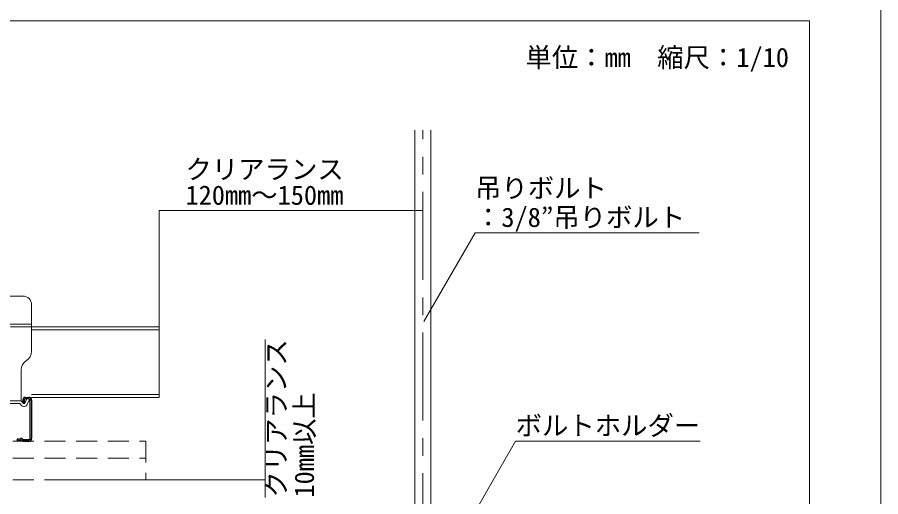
# Model space of a CAD drawing. Units: millimetres on the paper, enlarged 40 times, with parts at other scales. Extents: x -7800 to 7800, y -5578 to 5491.
# Drawn here: x 5835 to 7800, y -3482 to -2391 of the extents above; entities that cross this region are included whole.
import ezdxf
from ezdxf.enums import TextEntityAlignment as Align

# ---------------------------------------------------------------- set-up
doc = ezdxf.new("R2010")
doc.units = ezdxf.units.MM
doc.header["$LTSCALE"] = 40
doc.linetypes.add('CHAIN1', pattern=[8, 5, -1, 1, -1])
doc.linetypes.add('DASHED1', pattern=[1.8, 1.2, -0.6])
for name, color, linetype, lineweight in [('7-0_中心線', 4, 'CHAIN1', 9), ('7-1_吊り材', 7, 'Continuous', 18), ('7-2_野縁受け', 3, 'Continuous', 18), ('7-3_野縁', 2, 'Continuous', 25), ('7-5_寸法', 7, 'Continuous', 9), ('7-6_文字', 7, 'Continuous', 18), ('7-A_クリップ', 7, 'Continuous', 18), ('7-C_パネル', 7, 'DASHED1', 18), ('F-2_太線１', 3, 'Continuous', 18)]:
    doc.layers.add(name, color=color, linetype=linetype, lineweight=lineweight)
doc.styles.add('ＭＳ ゴシック', font='')
doc.styles.get('ＭＳ ゴシック').set_extended_font_data('MS Gothic')

msp = doc.modelspace()

# ---------------------------------------------------------------- linework, layer by layer
at = {"layer": '7-0_中心線'}
msp.add_line((6758.12, -4268.67), (6758.12, -2648.5), dxfattribs=at)
at = {"layer": '7-1_吊り材'}
for p, q in [((6740.12, -3611.04), (6740.12, -2648.5)), ((6776.12, -3611.04), (6776.12, -2648.5))]:
    msp.add_line(p, q, dxfattribs=at)
at = {"layer": '7-2_野縁受け'}
for p, q in [((5867.98, -3095.87), (6158.12, -3095.87)), ((5867.98, -3102.27), (6158.12, -3102.27)), ((6158.12, -3095.87), (6158.12, -3255.87)), ((5867.97, -3249.47), (6158.12, -3249.47)), ((5867.98, -3255.87), (6158.12, -3255.87))]:
    msp.add_line(p, q, dxfattribs=at)
at = {"layer": '7-3_野縁'}
for p, q in [((5854.38, -3255.87), (5861.58, -3255.87)), ((5861.58, -3259.07), (5854.38, -3259.07)), ((5847.98, -3262.27), (5847.98, -3267.87)), ((5851.18, -3267.87), (5847.98, -3267.87)), ((5851.18, -3262.27), (5851.18, -3267.87)), ((5864.78, -3349.47), (5864.78, -3262.27)), ((5867.98, -3262.27), (5867.98, -3349.47)), ((5844.01, -3351.87), (5846.84, -3354.7)), ((5844.01, -3351.87), (5846.84, -3354.7)), ((5845.42, -3349.25), (5848.25, -3352.08)), ((5861.58, -3352.67), (5849.66, -3352.67)), ((5849.66, -3355.87), (5864.01, -3355.87)), ((5861.58, -3355.87), (5849.66, -3355.87))]:
    msp.add_line(p, q, dxfattribs=at)
for centre, radius, start, end in [((5854.38, -3262.27), 6.4, 90, 180), ((5854.38, -3262.27), 3.2, 90, 180), ((5861.58, -3262.27), 6.4, 0, 90), ((5861.58, -3262.27), 3.2, 0, 90), ((5839.01, -3346.62), 7.25, 226.39719, 313.60283), ((5839.01, -3345.42), 5.25, 226.39719, 313.60283), ((5844.01, -3350.67), 2, 45, 133.60283), ((5849.66, -3351.87), 4, 225, 270), ((5849.66, -3351.87), 4, 225.00002, 270), ((5849.66, -3350.67), 2, 225.00002, 270), ((5861.58, -3349.47), 3.2, 270, 0), ((5861.58, -3349.47), 6.4, 270, 0)]:
    msp.add_arc(centre, radius, start, end, dxfattribs=at)
at = {"layer": '7-5_寸法', "color": 4}
msp.add_line((6399.35, -3124.38), (6399.35, -3443.87), dxfattribs=at)
for points in [[(6758.12, -2831.15), (6158.12, -2831.15), (6158.12, -3105.65)], [(5912.14, -3443.87), (6399.35, -3443.87), (6399.35, -3483.87)]]:
    msp.add_lwpolyline(points, dxfattribs=at)
at = {"layer": '7-6_文字'}
for p, q in [((6876.92, -2881.53), (6760.22, -3083.66)), ((7386.92, -2881.53), (6876.92, -2881.53)), ((6969.26, -3355.22), (6796.23, -3654.92)), ((6969.26, -3355.22), (7389.26, -3355.22))]:
    msp.add_line(p, q, dxfattribs=at)
at = {"layer": '7-A_クリップ'}
for p, q in [((5847.98, -3025.47), (5767.98, -3025.47)), ((5867.98, -3045.47), (5867.98, -3151.88)), ((5867.98, -3089.47), (5767.98, -3089.47)), ((5856.33, -3172.46), (5855.63, -3172.88)), ((5843.98, -3193.46), (5843.98, -3263.87)), ((5852.25, -3268.99), (5857.19, -3259.07)), ((5857.97, -3271.84), (5863.3, -3261.16)), ((5859.1, -3259.07), (5863.3, -3261.16)), ((5843.99, -3263.87), (5767.99, -3263.87)), ((5841.13, -3270.27), (5767.99, -3270.27)), ((5844.2, -3273.7), (5841.13, -3270.27)), ((5848.97, -3269.43), (5843.99, -3263.87))]:
    msp.add_line(p, q, dxfattribs=at)
at = {"layer": '7-A_クリップ', "linetype": 'DASHED1'}
msp.add_line((5867.98, -3095.87), (5767.98, -3095.87), dxfattribs=at)
at = {"layer": '7-A_クリップ'}
for centre, radius, start, end in [((5847.98, -3045.47), 20, 0, 90), ((5843.98, -3151.88), 24, 300.96311, 0), ((5867.98, -3193.46), 24, 120.96311, 180), ((5850.46, -3268.1), 8.4, 221.84187, 333.5), ((5850.46, -3268.1), 2, 221.84187, 333.5)]:
    msp.add_arc(centre, radius, start, end, dxfattribs=at)
at = {"layer": '7-C_パネル'}
for p, q in [((4817.34, -3355.87), (6127.62, -3355.87)), ((6127.62, -3355.87), (6127.62, -3443.87)), ((4817.34, -3393.87), (6127.62, -3393.87)), ((4817.34, -3443.87), (6127.62, -3443.87))]:
    msp.add_line(p, q, dxfattribs=at)
at = {"layer": 'F-2_太線１'}
for p, q in [((7800, 5485.15), (7800, -5514.85)), ((4571.89, -2399.73), (7638.17, -2399.73)), ((7638.17, -2399.73), (7638.17, -4681.59))]:
    msp.add_line(p, q, dxfattribs=at)

# ---------------------------------------------------------------- texts
at = {"layer": '7-5_寸法', "style": 'ＭＳ ゴシック'}
for s, p in [('単位：mm\u3000縮尺：1/10', (6991.63, -2517.93)), ('クリアランス', (6218.12, -2772.49)), ('120mm～150mm', (6218.12, -2831.15))]:
    msp.add_text(s, height=43.99, dxfattribs=at).set_placement(p, align=Align.BOTTOM_LEFT)
for s, p in [('クリアランス', (6459.85, -3483.87)), ('10mm以上', (6523.59, -3483.87))]:
    msp.add_text(s, height=43.99, rotation=90, dxfattribs=at).set_placement(p, align=Align.BOTTOM_LEFT)
at = {"layer": '7-6_文字', "style": 'ＭＳ ゴシック'}
for s, p in [('吊りボルト', (6876.92, -2815.03)), ('：3/8”吊りボルト', (6876.92, -2881.53)), ('ボルトホルダー', (6969.26, -3355.22))]:
    msp.add_text(s, height=43.99, dxfattribs=at).set_placement(p, align=Align.BOTTOM_LEFT)

doc.saveas('drawing.dxf')
